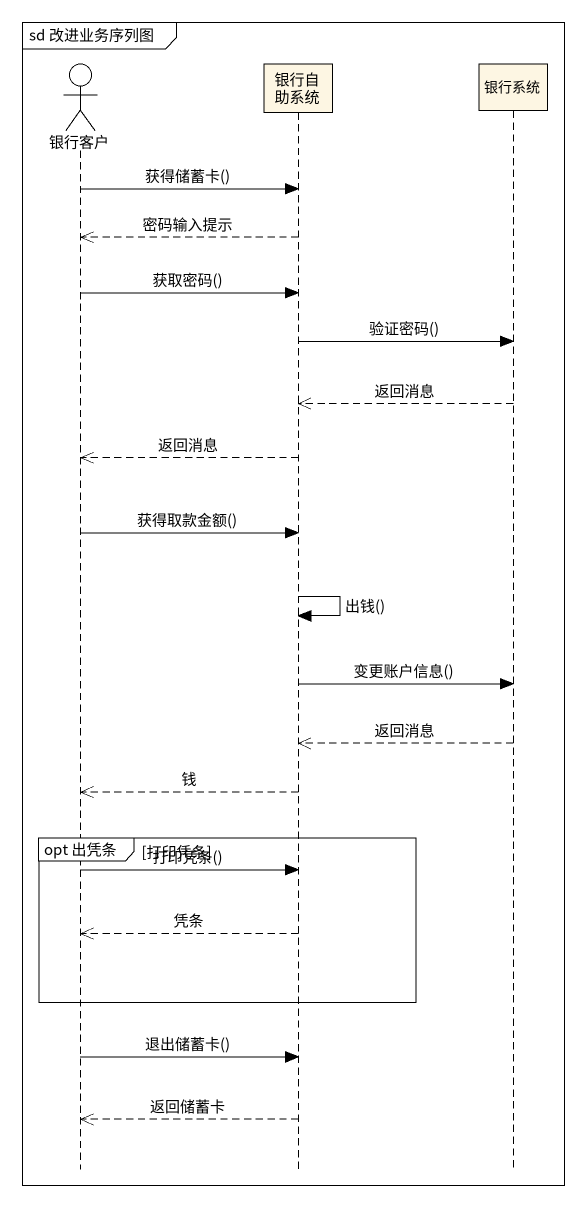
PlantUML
@startuml
mainframe sd 改进业务序列图
hide footbox
actor 银行客户
participant 银行自助系统
participant 银行系统

银行客户 -> 银行自助系统 : 获得储蓄卡()
银行自助系统 -->> 银行客户 : 密码输入提示
银行客户 -> 银行自助系统 : 获取密码()
银行自助系统 -> 银行系统 : 验证密码()
银行系统 -->> 银行自助系统 : 返回消息
银行自助系统 -->> 银行客户 : 返回消息
银行客户 -> 银行自助系统 : 获得取款金额()
银行自助系统 -> 银行自助系统 : 出钱()
银行自助系统 -> 银行系统 : 变更账户信息()
银行系统 -->> 银行自助系统 : 返回消息
银行自助系统 -->> 银行客户 : 钱
group opt 出凭条 [打印凭条]
  银行客户 -> 银行自助系统 : 打印凭条()
  银行自助系统 -->> 银行客户 : 凭条
end
银行客户 -> 银行自助系统 : 退出储蓄卡()
银行自助系统 -->> 银行客户 : 返回储蓄卡
@enduml
